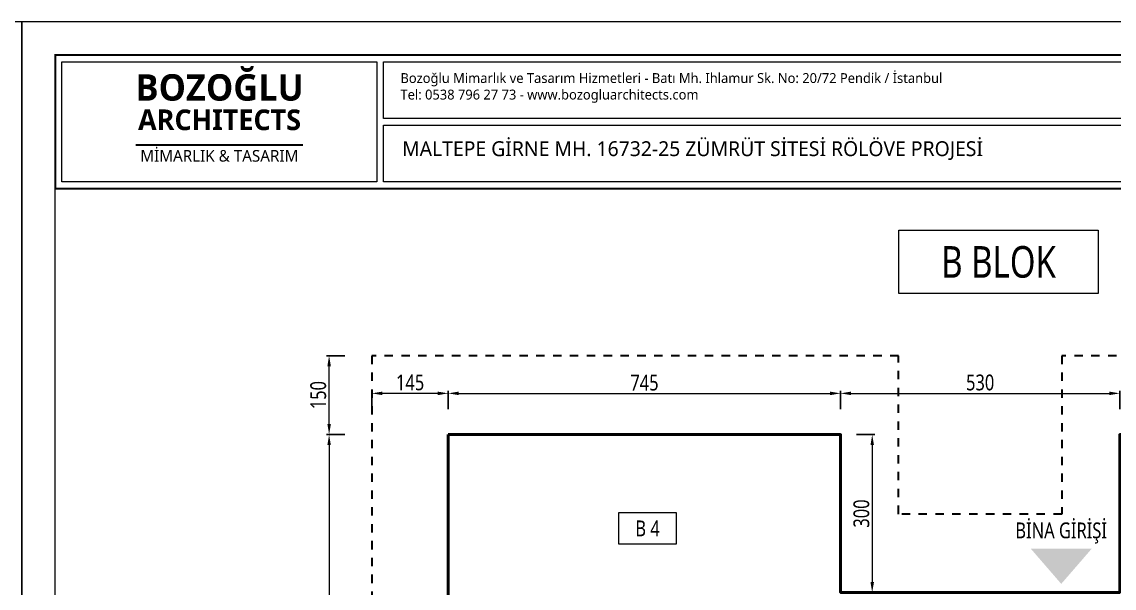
# Model space of a CAD drawing. Header units: metres. Extents: x 41905 to 73816, y -45641 to -42980.
# Drawn here: x 49432 to 51506, y -44056 to -42980 of the extents above; entities that cross this region are included whole.
import ezdxf

# ---------------------------------------------------------------- set-up
doc = ezdxf.new("R2010")
doc.units = ezdxf.units.M
doc.linetypes.add('JIS_02_1.2', pattern=[64.008, 32.004, -32.004])
for name, color, linetype, lineweight in [('A ANTET', 7, 'Continuous', 13), ('A BİNA KONTUR', 4, 'Continuous', 50), ('A BİNA KONTUR KESİK', 4, 'JIS_02_1.2', 30), ('A YAZI', 7, 'Continuous', 13)]:
    doc.layers.add(name, color=color, linetype=linetype, lineweight=lineweight)
for name, color, linetype, lineweight, true_color in [('A GİRİŞ OKU', 1, 'Continuous', 13, 0xff0000), ('A YAZDIRMA', 7, 'Continuous', 13, 0x848484), ('A ÖLÇÜ DIŞ', 1, 'Continuous', 13, 0xff0000)]:
    doc.layers.add(name, color=color, linetype=linetype, lineweight=lineweight, true_color=true_color)
doc.styles.add('HİB NORMAL', font='segoeui.ttf')
doc.styles.add('HİB Segoe Bold', font='segoeuib.ttf', dxfattribs={"width": 0.8})
doc.styles.add('HİB Segoe Semilight .7', font='segoeuisl.ttf', dxfattribs={"width": 0.7})
doc.dimstyles.new('HİB New', dxfattribs={"dimtxt": 12, "dimasz": 18, "dimexe": 5, "dimexo": 30, "dimgap": 5, "dimtad": 1, "dimdec": 0, "dimzin": 0, "dimdsep": 46, "dimtxsty": 'HİB Segoe Semilight .7', "dimcen": 0.09, "dimclrd": 256, "dimclre": 256, "dimclrt": 256, "dimadec": 0, "dimazin": 0, "dimtfac": 1, "dimtdec": 4, "dimtix": 1, "dimtofl": 0, "dimtmove": 0, "dimatfit": 3, "dimfxl": 30, "dimfxlon": 1, "dimtvp": 1, "dimtolj": 1, "dimtzin": 0, "dimlwd": -1, "dimlwe": -3, "dimarcsym": 0})

# ---------------------------------------------------------------- blocks, each defined once
blk = doc.blocks.new('safsafsaf')
at = {"layer": 'A ANTET', "linetype": 'ByBlock', "ltscale": 100}
blk.add_line((49168, -37858.9), (52997.3, -37858.9), dxfattribs=at)
at = {"layer": 'A ANTET', "linetype": 'ByBlock', "ltscale": 100, "const_width": 4.22}
blk.add_lwpolyline([(49168, -37858.9), (52997.3, -37858.9), (52997.3, -38140.5), (49168, -38140.5)], close=True, dxfattribs=at)
at = {"layer": 'A ANTET', "linetype": 'ByBlock', "ltscale": 100}
for points in [[(52997.3, -40674.5), (49168, -40674.5), (49168, -37858.9), (52997.3, -37858.9)], [(49182.1, -37873), (49846.6, -37873), (49846.6, -38126.4), (49182.1, -38126.4)], [(49860.6, -37873), (52042.3, -37873), (52042.3, -37992.7), (49860.6, -37992.7)], [(49860.6, -38006.7), (52042.3, -38006.7), (52042.3, -38126.4), (49860.6, -38126.4)]]:
    blk.add_lwpolyline(points, close=True, dxfattribs=at)
blk.add_lwpolyline([(49337.9, -38048.6, 3.72, 3.72, 0), (49690.6, -38048.6, 0, 0, 0)], format="xyseb", dxfattribs=at)
at = {"layer": 'A YAZDIRMA', "linetype": 'ByBlock', "ltscale": 100}
blk.add_lwpolyline([(53278.8, -40744.9), (53278.8, -37788.5), (49097.6, -37788.5), (49097.6, -40744.9)], close=True, dxfattribs=at)
at = {"layer": 'A ANTET', "linetype": 'ByBlock', "ltscale": 100, "attachment_point": 1, "line_spacing_factor": 0.8, "style": 'HİB NORMAL'}
for s, insert, char_height, width in [('\\pxqc;{\\fSegoe UI Semibold|b0|i0|c162|p34;BOZOĞLU\\P\\pxqc;\\H0.7833x;ARCHITECTS\\P\\pxqc;\\H1.0213x;}', (49326, -37899.2), 55.749, 377.662), ('\\pxi-3,l4.25,qc,t4.25;MİMARLIK & TASARIM', (49291.1, -38059.2), 24.623, 415.716)]:
    blk.add_mtext(s, dxfattribs=dict(at, insert=insert, char_height=char_height, width=width))
at = {"layer": 'A ANTET', "linetype": 'ByBlock', "ltscale": 100, "attachment_point": 1, "style": 'HİB NORMAL'}
for s, insert, char_height, width in [('\\A1;\\pxql;Bozoğlu Mimarlık ve Tasarım Hizmetleri - Batı Mh. Ihlamur Sk. No: 20/72 Pendik / İstanbul\\PTel: 0538 796 27 73 - www.bozogluarchitects.com', (49896.5, -37896.8), 20.906, 1289.576), ('\\pxql;MALTEPE GİRNE MH. 16732-25 ZÜMRÜT SİTESİ RÖLÖVE PROJESİ', (49900, -38040.7), 31.359, 1361.276)]:
    blk.add_mtext(s, dxfattribs=dict(at, insert=insert, char_height=char_height, width=width))
blk = doc.blocks.new('*D17906')
at = {"layer": 'A ÖLÇÜ DIŞ', "lineweight": -3, "ltscale": 0.5}
for p, q in [((50045.1, -43764.4), (50010.1, -43764.4)), ((50045.1, -45134.4), (50010.1, -45134.4))]:
    blk.add_line(p, q, dxfattribs=at)
at = {"layer": 'A ÖLÇÜ DIŞ', "ltscale": 0.5}
blk.add_line((50015.1, -43784.4), (50015.1, -45114.4), dxfattribs=at)
at = {"layer": 'A ÖLÇÜ DIŞ'}
for points in [[(50018.4, -43784.4), (50011.8, -43784.4), (50015.1, -43764.4)], [(50011.8, -45114.4), (50018.4, -45114.4), (50015.1, -45134.4)]]:
    blk.add_solid(points, dxfattribs=at)
at = {"layer": 'Defpoints', "color": 0}
for p in [(50095.5, -43764.4), (50015.1, -45134.4), (50095.5, -45134.4)]:
    blk.add_point(p, dxfattribs=at)
at = {"layer": 'A ÖLÇÜ DIŞ', "ltscale": 0.5, "insert": (49994.5, -44449.4), "char_height": 30, "attachment_point": 5, "rotation": 90, "style": 'HİB Segoe Bold'}
blk.add_mtext('\\A1;1370', dxfattribs=at)
blk = doc.blocks.new('*D17907')
at = {"layer": 'A ÖLÇÜ DIŞ', "lineweight": -3, "ltscale": 0.5}
for p, q in [((50241.4, -43716), (50241.4, -43681)), ((50986.4, -43716), (50986.4, -43681))]:
    blk.add_line(p, q, dxfattribs=at)
at = {"layer": 'A ÖLÇÜ DIŞ', "ltscale": 0.5}
blk.add_line((50261.4, -43686), (50966.4, -43686), dxfattribs=at)
at = {"layer": 'A ÖLÇÜ DIŞ'}
for points in [[(50261.4, -43682.7), (50261.4, -43689.4), (50241.4, -43686)], [(50966.4, -43689.4), (50966.4, -43682.7), (50986.4, -43686)]]:
    blk.add_solid(points, dxfattribs=at)
at = {"layer": 'Defpoints', "color": 0}
for p in [(50986.4, -43686), (50241.4, -43764.4), (50986.4, -43764.4)]:
    blk.add_point(p, dxfattribs=at)
at = {"layer": 'A ÖLÇÜ DIŞ', "ltscale": 0.5, "insert": (50613.9, -43665.8), "char_height": 30, "attachment_point": 5, "style": 'HİB Segoe Bold'}
blk.add_mtext('\\A1;745', dxfattribs=at)
blk = doc.blocks.new('*D17908')
at = {"layer": 'A ÖLÇÜ DIŞ', "lineweight": -3, "ltscale": 0.5}
for p, q in [((50986.4, -43716), (50986.4, -43681)), ((51516.4, -43716), (51516.4, -43681))]:
    blk.add_line(p, q, dxfattribs=at)
at = {"layer": 'A ÖLÇÜ DIŞ', "ltscale": 0.5}
blk.add_line((51006.4, -43686), (51496.4, -43686), dxfattribs=at)
at = {"layer": 'A ÖLÇÜ DIŞ'}
for points in [[(51006.4, -43682.7), (51006.4, -43689.4), (50986.4, -43686)], [(51496.4, -43689.4), (51496.4, -43682.7), (51516.4, -43686)]]:
    blk.add_solid(points, dxfattribs=at)
at = {"layer": 'Defpoints', "color": 0}
for p in [(51516.4, -43686), (50986.4, -43764.4), (51516.4, -43764.4)]:
    blk.add_point(p, dxfattribs=at)
at = {"layer": 'A ÖLÇÜ DIŞ', "ltscale": 0.5, "insert": (51251.4, -43665.5), "char_height": 30, "attachment_point": 5, "style": 'HİB Segoe Bold'}
blk.add_mtext('\\A1;530', dxfattribs=at)
blk = doc.blocks.new('*D17915')
at = {"layer": 'A ÖLÇÜ DIŞ', "lineweight": -3, "ltscale": 0.5}
for p, q in [((51016.4, -43764.4), (51051.4, -43764.4)), ((51016.4, -44064.4), (51051.4, -44064.4))]:
    blk.add_line(p, q, dxfattribs=at)
at = {"layer": 'A ÖLÇÜ DIŞ', "ltscale": 0.5}
blk.add_line((51046.4, -43784.4), (51046.4, -44044.4), dxfattribs=at)
at = {"layer": 'A ÖLÇÜ DIŞ'}
for points in [[(51049.8, -43784.4), (51043.1, -43784.4), (51046.4, -43764.4)], [(51043.1, -44044.4), (51049.8, -44044.4), (51046.4, -44064.4)]]:
    blk.add_solid(points, dxfattribs=at)
at = {"layer": 'Defpoints', "color": 0}
for p in [(50986.4, -43764.4), (50986.4, -44064.4), (51046.4, -44064.4)]:
    blk.add_point(p, dxfattribs=at)
at = {"layer": 'A ÖLÇÜ DIŞ', "ltscale": 0.5, "insert": (51025.9, -43914.4), "char_height": 30, "attachment_point": 5, "rotation": 90, "style": 'HİB Segoe Bold'}
blk.add_mtext('\\A1;300', dxfattribs=at)
blk = doc.blocks.new('*D17920')
at = {"layer": 'A ÖLÇÜ DIŞ', "lineweight": -3, "ltscale": 0.5}
for p, q in [((50045.1, -43614.4), (50010.1, -43614.4)), ((50045.1, -43764.4), (50010.1, -43764.4))]:
    blk.add_line(p, q, dxfattribs=at)
at = {"layer": 'A ÖLÇÜ DIŞ', "ltscale": 0.5}
blk.add_line((50015.1, -43744.4), (50015.1, -43634.4), dxfattribs=at)
at = {"layer": 'A ÖLÇÜ DIŞ'}
for points in [[(50018.4, -43634.4), (50011.8, -43634.4), (50015.1, -43614.4)], [(50011.8, -43744.4), (50018.4, -43744.4), (50015.1, -43764.4)]]:
    blk.add_solid(points, dxfattribs=at)
at = {"layer": 'Defpoints', "color": 0}
for p in [(50015.1, -43614.4), (50238.1, -43614.4), (50238.1, -43764.4)]:
    blk.add_point(p, dxfattribs=at)
at = {"layer": 'A ÖLÇÜ DIŞ', "ltscale": 0.5, "insert": (49994.5, -43689.4), "char_height": 30, "attachment_point": 5, "rotation": 90, "style": 'HİB Segoe Bold'}
blk.add_mtext('\\A1;150', dxfattribs=at)
blk = doc.blocks.new('*D17922')
at = {"layer": 'A ÖLÇÜ DIŞ', "lineweight": -3, "ltscale": 0.5}
for p, q in [((50096.4, -43716), (50096.4, -43681)), ((50241.4, -43716), (50241.4, -43681))]:
    blk.add_line(p, q, dxfattribs=at)
at = {"layer": 'A ÖLÇÜ DIŞ', "ltscale": 0.5}
blk.add_line((50221.4, -43686), (50116.4, -43686), dxfattribs=at)
at = {"layer": 'A ÖLÇÜ DIŞ'}
for points in [[(50116.4, -43682.7), (50116.4, -43689.4), (50096.4, -43686)], [(50221.4, -43689.4), (50221.4, -43682.7), (50241.4, -43686)]]:
    blk.add_solid(points, dxfattribs=at)
at = {"layer": 'Defpoints', "color": 0}
for p in [(50096.4, -43686), (50096.4, -43764.4), (50241.4, -43764.4)]:
    blk.add_point(p, dxfattribs=at)
at = {"layer": 'A ÖLÇÜ DIŞ', "ltscale": 0.5, "insert": (50168.9, -43665.4), "char_height": 30, "attachment_point": 5, "style": 'HİB Segoe Bold'}
blk.add_mtext('\\A1;145', dxfattribs=at)

msp = doc.modelspace()

# ---------------------------------------------------------------- hatches: boundary and pattern name
at = {"layer": 'A GİRİŞ OKU', "ltscale": 100, "transparency": 33554687}
h = msp.add_hatch(color=256, dxfattribs=at)
h.dxf.hatch_style = 1
h.paths.add_polyline_path([(51347.7, -43981.4), (51463.1, -43981.4), (51405.4, -44048.1)])

# ---------------------------------------------------------------- linework, layer by layer
at = {"layer": 'A BİNA KONTUR', "ltscale": 0.5}
msp.add_lwpolyline([(50241.4, -43764.4), (50986.4, -43764.4), (50986.4, -44064.4), (51516.4, -44064.4), (51516.4, -43764.4), (52261.4, -43764.4), (52261.4, -45134.4), (51521.4, -45134.4), (51521.4, -44834.4), (50981.4, -44834.4), (50981.4, -45134.4), (50241.4, -45134.4)], close=True, dxfattribs=at)
at = {"layer": 'A BİNA KONTUR KESİK', "linetype": 'JIS_02_1.2', "ltscale": 0.5}
msp.add_lwpolyline([(50096.4, -45284.4), (51096.4, -45284.4), (51096.4, -44983.5), (51406.4, -44983.5), (51406.4, -45284.4), (52406.4, -45284.4), (52406.4, -43614.4), (51406.4, -43614.4), (51406.4, -43915.3), (51096.4, -43915.3), (51096.4, -43614.4), (50096.4, -43614.4)], close=True, dxfattribs=at)

# ---------------------------------------------------------------- block references
at = {"layer": 'A ANTET', "ltscale": 0.5, "xscale": 0.8999999999999999, "yscale": 0.8999999999999999, "zscale": 0.8999999999999999}
for p in [(1480.6, -8970.3), (5243.7, -8970.3)]:
    msp.add_blockref('safsafsaf', p, dxfattribs=at)

# ---------------------------------------------------------------- texts
at = {"layer": 'A YAZI', "ltscale": 100, "attachment_point": 7, "style": 'HİB Segoe Bold', "bg_fill": 16}
for s, insert, char_height, width in [('\\pxqc;B BLOK', (51127, -43467), 60, 318.775), ('\\pxqc;B 4', (50580.4, -43957.6), 30, 78.76)]:
    msp.add_mtext(s, dxfattribs=dict(at, insert=insert, char_height=char_height, width=width))
at = {"layer": 'A YAZI', "ltscale": 100, "insert": (51405.2, -43971.5), "char_height": 30, "width": 272.47, "attachment_point": 8, "style": 'HİB Segoe Bold'}
msp.add_mtext('BİNA GİRİŞİ', dxfattribs=at)

# ---------------------------------------------------------------- dimensions: what is measured, and where the dimension line sits
at = {"layer": 'A ÖLÇÜ DIŞ', "ltscale": 0.5}
for base, p1, p2, picture, middle in [((50015.1, -43614.4), (50238.1, -43764.4), (50238.1, -43614.4), '*D17920', (49994.5, -43689.4)), ((50015.1, -45134.4), (50095.5, -43764.4), (50095.5, -45134.4), '*D17906', (49994.5, -44449.4)), ((51046.4, -44064.4), (50986.4, -43764.4), (50986.4, -44064.4), '*D17915', (51025.9, -43914.4))]:
    dim = msp.add_linear_dim(base=base, p1=p1, p2=p2, angle=90, dimstyle='HİB New', override={"dimtxt": 30, "dimasz": 20, "dimtxsty": 'HİB Segoe Bold'}, dxfattribs=at)
    dim.commit()
    dim.dimension.update_dxf_attribs({"geometry": picture, "text_midpoint": middle})
for base, p1, p2, picture, middle in [((50096.4, -43686), (50241.4, -43764.4), (50096.4, -43764.4), '*D17922', (50168.9, -43665.4)), ((50986.4, -43686), (50241.4, -43764.4), (50986.4, -43764.4), '*D17907', (50613.9, -43665.8)), ((51516.4, -43686), (50986.4, -43764.4), (51516.4, -43764.4), '*D17908', (51251.4, -43665.5))]:
    dim = msp.add_linear_dim(base=base, p1=p1, p2=p2, dimstyle='HİB New', override={"dimtxt": 30, "dimasz": 20, "dimtxsty": 'HİB Segoe Bold'}, dxfattribs=at)
    dim.commit()
    dim.dimension.update_dxf_attribs({"geometry": picture, "text_midpoint": middle})

doc.saveas('drawing.dxf')
